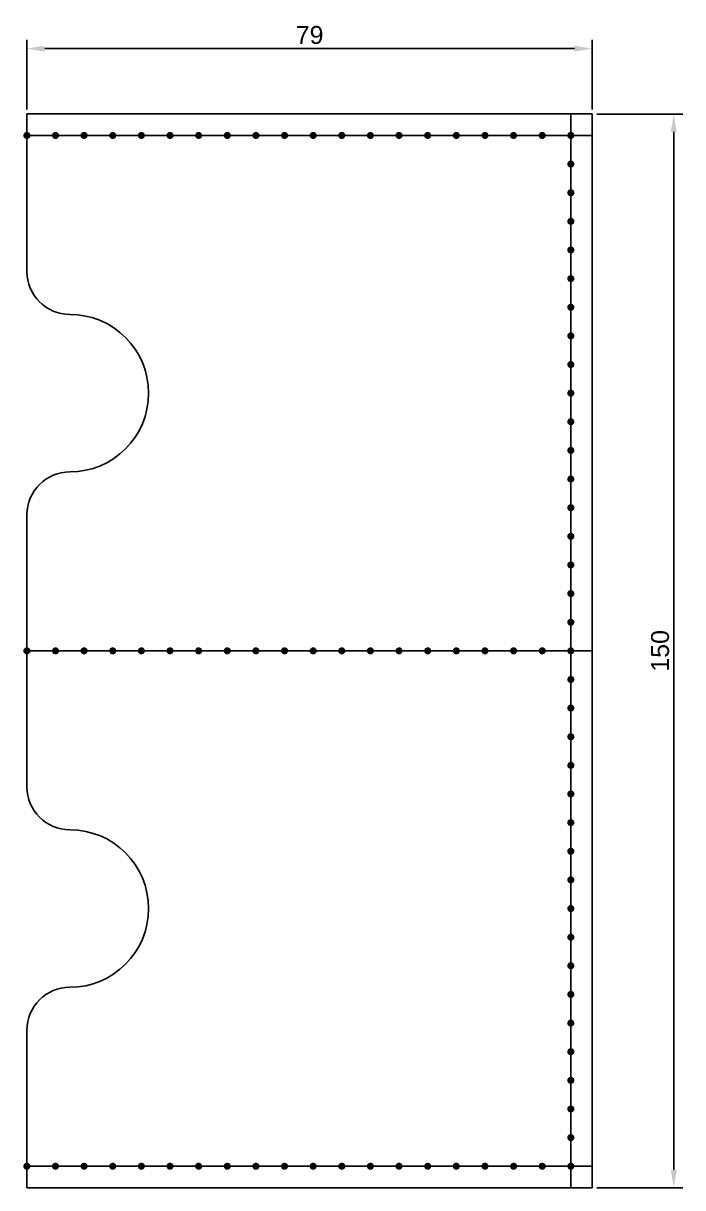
# Model space of a CAD drawing. Header units: millimetres. Extents: x 1335 to 6986, y 304 to 1543.
# Drawn here: x 1790.6 to 1882.7, y 811.9 to 974.6 of the extents above; entities that cross this region are included whole.
import ezdxf

# ---------------------------------------------------------------- set-up
doc = ezdxf.new("R2010")
doc.units = ezdxf.units.MM
doc.styles.get("Standard").update_dxf_attribs({"font": 'arial.ttf'})
doc.dimstyles.new('ISO-25', dxfattribs={"dimtxt": 2.5, "dimasz": 2.5, "dimexe": 1.25, "dimexo": 0.625, "dimtad": 1, "dimtxsty": 'Standard', "dimcen": 2.5, "dimadec": 0, "dimazin": 0, "dimtfac": 1, "dimtmove": 0, "dimatfit": 3, "dimfxl": 1, "dimarcsym": 0})

# ---------------------------------------------------------------- blocks, each defined once
blk = doc.blocks.new('*D26')
at = {"color": 0, "lineweight": -2, "transparency": 16777216}
for p, q in [((1791.1, 962.57), (1791.1, 972.32)), ((1870.1, 962.57), (1870.1, 972.32)), ((1793.6, 971.07), (1867.6, 971.07))]:
    blk.add_line(p, q, dxfattribs=at)
at = {"color": 0, "transparency": 16777216}
for points in [[(1793.6, 971.49), (1793.6, 970.66), (1791.1, 971.07)], [(1867.6, 971.49), (1867.6, 970.66), (1870.1, 971.07)]]:
    blk.add_solid(points, dxfattribs=at)
at = {"layer": 'Defpoints', "color": 0, "transparency": 16777216}
for p in [(1870.1, 971.07), (1791.1, 961.94), (1870.1, 961.94)]:
    blk.add_point(p, dxfattribs=at)
at = {"color": 0, "transparency": 16777216, "insert": (1830.6, 972.97), "char_height": 2.5, "attachment_point": 5}
blk.add_mtext('79', dxfattribs=at)
blk = doc.blocks.new('*D27')
at = {"color": 0, "lineweight": -2, "transparency": 16777216}
for p, q in [((1870.72, 961.94), (1882.73, 961.94)), ((1881.48, 814.44), (1881.48, 959.44)), ((1870.72, 811.94), (1882.73, 811.94))]:
    blk.add_line(p, q, dxfattribs=at)
at = {"color": 0, "transparency": 16777216}
for points in [[(1881.06, 959.44), (1881.9, 959.44), (1881.48, 961.94)], [(1881.06, 814.44), (1881.9, 814.44), (1881.48, 811.94)]]:
    blk.add_solid(points, dxfattribs=at)
at = {"layer": 'Defpoints', "color": 0, "transparency": 16777216}
for p in [(1870.1, 961.94), (1881.48, 961.94), (1870.1, 811.94)]:
    blk.add_point(p, dxfattribs=at)
at = {"color": 0, "transparency": 16777216, "insert": (1879.58, 886.94), "char_height": 2.5, "attachment_point": 5, "rotation": 90}
blk.add_mtext('150', dxfattribs=at)

msp = doc.modelspace()

# ---------------------------------------------------------------- hatches: boundary and pattern name
h = msp.add_hatch(color=256)
h.dxf.hatch_style = 1
h.paths.add_polyline_path([(1791.598, 958.944, 1), (1790.598, 958.944, 1)])
h = msp.add_hatch(color=256)
h.dxf.hatch_style = 1
h.paths.add_polyline_path([(1795.598, 958.944, 1), (1794.598, 958.944, 1)])
h = msp.add_hatch(color=256)
h.dxf.hatch_style = 1
h.paths.add_polyline_path([(1799.598, 958.944, 1), (1798.598, 958.944, 1)])
h = msp.add_hatch(color=256)
h.dxf.hatch_style = 1
h.paths.add_polyline_path([(1803.598, 958.944, 1), (1802.598, 958.944, 1)])
h = msp.add_hatch(color=256)
h.dxf.hatch_style = 1
h.paths.add_polyline_path([(1807.598, 958.944, 1), (1806.598, 958.944, 1)])
h = msp.add_hatch(color=256)
h.dxf.hatch_style = 1
h.paths.add_polyline_path([(1811.598, 958.944, 1), (1810.598, 958.944, 1)])
h = msp.add_hatch(color=256)
h.dxf.hatch_style = 1
h.paths.add_polyline_path([(1815.598, 958.944, 1), (1814.598, 958.944, 1)])
h = msp.add_hatch(color=256)
h.dxf.hatch_style = 1
h.paths.add_polyline_path([(1819.598, 958.944, 1), (1818.598, 958.944, 1)])
h = msp.add_hatch(color=256)
h.dxf.hatch_style = 1
h.paths.add_polyline_path([(1823.598, 958.944, 1), (1822.598, 958.944, 1)])
h = msp.add_hatch(color=256)
h.dxf.hatch_style = 1
h.paths.add_polyline_path([(1827.598, 958.944, 1), (1826.598, 958.944, 1)])
h = msp.add_hatch(color=256)
h.dxf.hatch_style = 1
h.paths.add_polyline_path([(1831.598, 958.944, 1), (1830.598, 958.944, 1)])
h = msp.add_hatch(color=256)
h.dxf.hatch_style = 1
h.paths.add_polyline_path([(1835.598, 958.944, 1), (1834.598, 958.944, 1)])
h = msp.add_hatch(color=256)
h.dxf.hatch_style = 1
h.paths.add_polyline_path([(1839.598, 958.944, 1), (1838.598, 958.944, 1)])
h = msp.add_hatch(color=256)
h.dxf.hatch_style = 1
h.paths.add_polyline_path([(1843.598, 958.944, 1), (1842.598, 958.944, 1)])
h = msp.add_hatch(color=256)
h.dxf.hatch_style = 1
h.paths.add_polyline_path([(1847.598, 958.944, 1), (1846.598, 958.944, 1)])
h = msp.add_hatch(color=256)
h.dxf.hatch_style = 1
h.paths.add_polyline_path([(1851.598, 958.944, 1), (1850.598, 958.944, 1)])
h = msp.add_hatch(color=256)
h.dxf.hatch_style = 1
h.paths.add_polyline_path([(1855.598, 958.944, 1), (1854.598, 958.944, 1)])
h = msp.add_hatch(color=256)
h.dxf.hatch_style = 1
h.paths.add_polyline_path([(1859.598, 958.944, 1), (1858.598, 958.944, 1)])
h = msp.add_hatch(color=256)
h.dxf.hatch_style = 1
h.paths.add_polyline_path([(1863.598, 958.944, 1), (1862.598, 958.944, 1)])
h = msp.add_hatch(color=256)
h.dxf.hatch_style = 1
h.paths.add_polyline_path([(1867.598, 958.944, 1), (1866.598, 958.944, 1)])
h = msp.add_hatch(color=256)
h.dxf.hatch_style = 1
h.paths.add_polyline_path([(1867.598, 954.944, 1), (1866.598, 954.944, 1)])
h = msp.add_hatch(color=256)
h.dxf.hatch_style = 1
h.paths.add_polyline_path([(1867.598, 950.944, 1), (1866.598, 950.944, 1)])
h = msp.add_hatch(color=256)
h.dxf.hatch_style = 1
h.paths.add_polyline_path([(1867.598, 946.944, 1), (1866.598, 946.944, 1)])
h = msp.add_hatch(color=256)
h.dxf.hatch_style = 1
h.paths.add_polyline_path([(1867.598, 942.944, 1), (1866.598, 942.944, 1)])
h = msp.add_hatch(color=256)
h.dxf.hatch_style = 1
h.paths.add_polyline_path([(1867.598, 938.944, 1), (1866.598, 938.944, 1)])
h = msp.add_hatch(color=256)
h.dxf.hatch_style = 1
h.paths.add_polyline_path([(1867.598, 934.944, 1), (1866.598, 934.944, 1)])
h = msp.add_hatch(color=256)
h.dxf.hatch_style = 1
h.paths.add_polyline_path([(1867.598, 930.944, 1), (1866.598, 930.944, 1)])
h = msp.add_hatch(color=256)
h.dxf.hatch_style = 1
h.paths.add_polyline_path([(1867.598, 926.944, 1), (1866.598, 926.944, 1)])
h = msp.add_hatch(color=256)
h.dxf.hatch_style = 1
h.paths.add_polyline_path([(1867.598, 922.944, 1), (1866.598, 922.944, 1)])
h = msp.add_hatch(color=256)
h.dxf.hatch_style = 1
h.paths.add_polyline_path([(1867.598, 918.944, 1), (1866.598, 918.944, 1)])
h = msp.add_hatch(color=256)
h.dxf.hatch_style = 1
h.paths.add_polyline_path([(1867.598, 914.944, 1), (1866.598, 914.944, 1)])
h = msp.add_hatch(color=256)
h.dxf.hatch_style = 1
h.paths.add_polyline_path([(1867.598, 910.944, 1), (1866.598, 910.944, 1)])
h = msp.add_hatch(color=256)
h.dxf.hatch_style = 1
h.paths.add_polyline_path([(1867.598, 906.944, 1), (1866.598, 906.944, 1)])
h = msp.add_hatch(color=256)
h.dxf.hatch_style = 1
h.paths.add_polyline_path([(1867.598, 902.944, 1), (1866.598, 902.944, 1)])
h = msp.add_hatch(color=256)
h.dxf.hatch_style = 1
h.paths.add_polyline_path([(1867.598, 898.944, 1), (1866.598, 898.944, 1)])
h = msp.add_hatch(color=256)
h.dxf.hatch_style = 1
h.paths.add_polyline_path([(1867.598, 894.944, 1), (1866.598, 894.944, 1)])
h = msp.add_hatch(color=256)
h.dxf.hatch_style = 1
h.paths.add_polyline_path([(1867.598, 890.944, 1), (1866.598, 890.944, 1)])
h = msp.add_hatch(color=256)
h.dxf.hatch_style = 1
h.paths.add_polyline_path([(1791.598, 886.944, 1), (1790.598, 886.944, 1)])
h = msp.add_hatch(color=256)
h.dxf.hatch_style = 1
h.paths.add_polyline_path([(1795.598, 886.944, 1), (1794.598, 886.944, 1)])
h = msp.add_hatch(color=256)
h.dxf.hatch_style = 1
h.paths.add_polyline_path([(1799.598, 886.944, 1), (1798.598, 886.944, 1)])
h = msp.add_hatch(color=256)
h.dxf.hatch_style = 1
h.paths.add_polyline_path([(1803.598, 886.944, 1), (1802.598, 886.944, 1)])
h = msp.add_hatch(color=256)
h.dxf.hatch_style = 1
h.paths.add_polyline_path([(1807.598, 886.944, 1), (1806.598, 886.944, 1)])
h = msp.add_hatch(color=256)
h.dxf.hatch_style = 1
h.paths.add_polyline_path([(1811.598, 886.944, 1), (1810.598, 886.944, 1)])
h = msp.add_hatch(color=256)
h.dxf.hatch_style = 1
h.paths.add_polyline_path([(1815.598, 886.944, 1), (1814.598, 886.944, 1)])
h = msp.add_hatch(color=256)
h.dxf.hatch_style = 1
h.paths.add_polyline_path([(1819.598, 886.944, 1), (1818.598, 886.944, 1)])
h = msp.add_hatch(color=256)
h.dxf.hatch_style = 1
h.paths.add_polyline_path([(1823.598, 886.944, 1), (1822.598, 886.944, 1)])
h = msp.add_hatch(color=256)
h.dxf.hatch_style = 1
h.paths.add_polyline_path([(1827.598, 886.944, 1), (1826.598, 886.944, 1)])
h = msp.add_hatch(color=256)
h.dxf.hatch_style = 1
h.paths.add_polyline_path([(1831.598, 886.944, 1), (1830.598, 886.944, 1)])
h = msp.add_hatch(color=256)
h.dxf.hatch_style = 1
h.paths.add_polyline_path([(1835.598, 886.944, 1), (1834.598, 886.944, 1)])
h = msp.add_hatch(color=256)
h.dxf.hatch_style = 1
h.paths.add_polyline_path([(1839.598, 886.944, 1), (1838.598, 886.944, 1)])
h = msp.add_hatch(color=256)
h.dxf.hatch_style = 1
h.paths.add_polyline_path([(1843.598, 886.944, 1), (1842.598, 886.944, 1)])
h = msp.add_hatch(color=256)
h.dxf.hatch_style = 1
h.paths.add_polyline_path([(1847.598, 886.944, 1), (1846.598, 886.944, 1)])
h = msp.add_hatch(color=256)
h.dxf.hatch_style = 1
h.paths.add_polyline_path([(1851.598, 886.944, 1), (1850.598, 886.944, 1)])
h = msp.add_hatch(color=256)
h.dxf.hatch_style = 1
h.paths.add_polyline_path([(1855.598, 886.944, 1), (1854.598, 886.944, 1)])
h = msp.add_hatch(color=256)
h.dxf.hatch_style = 1
h.paths.add_polyline_path([(1859.598, 886.944, 1), (1858.598, 886.944, 1)])
h = msp.add_hatch(color=256)
h.dxf.hatch_style = 1
h.paths.add_polyline_path([(1863.598, 886.944, 1), (1862.598, 886.944, 1)])
h = msp.add_hatch(color=256)
h.dxf.hatch_style = 1
h.paths.add_polyline_path([(1867.598, 886.944, 1), (1866.598, 886.944, 1)])
h = msp.add_hatch(color=256)
h.dxf.hatch_style = 1
h.paths.add_polyline_path([(1867.598, 882.944, 1), (1866.598, 882.944, 1)])
h = msp.add_hatch(color=256)
h.dxf.hatch_style = 1
h.paths.add_polyline_path([(1867.598, 878.944, 1), (1866.598, 878.944, 1)])
h = msp.add_hatch(color=256)
h.dxf.hatch_style = 1
h.paths.add_polyline_path([(1867.598, 874.944, 1), (1866.598, 874.944, 1)])
h = msp.add_hatch(color=256)
h.dxf.hatch_style = 1
h.paths.add_polyline_path([(1867.598, 870.944, 1), (1866.598, 870.944, 1)])
h = msp.add_hatch(color=256)
h.dxf.hatch_style = 1
h.paths.add_polyline_path([(1867.598, 866.944, 1), (1866.598, 866.944, 1)])
h = msp.add_hatch(color=256)
h.dxf.hatch_style = 1
h.paths.add_polyline_path([(1867.598, 862.944, 1), (1866.598, 862.944, 1)])
h = msp.add_hatch(color=256)
h.dxf.hatch_style = 1
h.paths.add_polyline_path([(1867.598, 858.944, 1), (1866.598, 858.944, 1)])
h = msp.add_hatch(color=256)
h.dxf.hatch_style = 1
h.paths.add_polyline_path([(1867.598, 854.944, 1), (1866.598, 854.944, 1)])
h = msp.add_hatch(color=256)
h.dxf.hatch_style = 1
h.paths.add_polyline_path([(1867.598, 850.944, 1), (1866.598, 850.944, 1)])
h = msp.add_hatch(color=256)
h.dxf.hatch_style = 1
h.paths.add_polyline_path([(1867.598, 846.944, 1), (1866.598, 846.944, 1)])
h = msp.add_hatch(color=256)
h.dxf.hatch_style = 1
h.paths.add_polyline_path([(1867.598, 842.944, 1), (1866.598, 842.944, 1)])
h = msp.add_hatch(color=256)
h.dxf.hatch_style = 1
h.paths.add_polyline_path([(1867.598, 838.944, 1), (1866.598, 838.944, 1)])
h = msp.add_hatch(color=256)
h.dxf.hatch_style = 1
h.paths.add_polyline_path([(1867.598, 834.944, 1), (1866.598, 834.944, 1)])
h = msp.add_hatch(color=256)
h.dxf.hatch_style = 1
h.paths.add_polyline_path([(1867.598, 830.944, 1), (1866.598, 830.944, 1)])
h = msp.add_hatch(color=256)
h.dxf.hatch_style = 1
h.paths.add_polyline_path([(1867.598, 826.944, 1), (1866.598, 826.944, 1)])
h = msp.add_hatch(color=256)
h.dxf.hatch_style = 1
h.paths.add_polyline_path([(1867.598, 822.944, 1), (1866.598, 822.944, 1)])
h = msp.add_hatch(color=256)
h.dxf.hatch_style = 1
h.paths.add_polyline_path([(1867.598, 818.944, 1), (1866.598, 818.944, 1)])
h = msp.add_hatch(color=256)
h.dxf.hatch_style = 1
h.paths.add_polyline_path([(1791.598, 814.944, 1), (1790.598, 814.944, 1)])
h = msp.add_hatch(color=256)
h.dxf.hatch_style = 1
h.paths.add_polyline_path([(1795.598, 814.944, 1), (1794.598, 814.944, 1)])
h = msp.add_hatch(color=256)
h.dxf.hatch_style = 1
h.paths.add_polyline_path([(1799.598, 814.944, 1), (1798.598, 814.944, 1)])
h = msp.add_hatch(color=256)
h.dxf.hatch_style = 1
h.paths.add_polyline_path([(1803.598, 814.944, 1), (1802.598, 814.944, 1)])
h = msp.add_hatch(color=256)
h.dxf.hatch_style = 1
h.paths.add_polyline_path([(1807.598, 814.944, 1), (1806.598, 814.944, 1)])
h = msp.add_hatch(color=256)
h.dxf.hatch_style = 1
h.paths.add_polyline_path([(1811.598, 814.944, 1), (1810.598, 814.944, 1)])
h = msp.add_hatch(color=256)
h.dxf.hatch_style = 1
h.paths.add_polyline_path([(1815.598, 814.944, 1), (1814.598, 814.944, 1)])
h = msp.add_hatch(color=256)
h.dxf.hatch_style = 1
h.paths.add_polyline_path([(1819.598, 814.944, 1), (1818.598, 814.944, 1)])
h = msp.add_hatch(color=256)
h.dxf.hatch_style = 1
h.paths.add_polyline_path([(1823.598, 814.944, 1), (1822.598, 814.944, 1)])
h = msp.add_hatch(color=256)
h.dxf.hatch_style = 1
h.paths.add_polyline_path([(1827.598, 814.944, 1), (1826.598, 814.944, 1)])
h = msp.add_hatch(color=256)
h.dxf.hatch_style = 1
h.paths.add_polyline_path([(1831.598, 814.944, 1), (1830.598, 814.944, 1)])
h = msp.add_hatch(color=256)
h.dxf.hatch_style = 1
h.paths.add_polyline_path([(1835.598, 814.944, 1), (1834.598, 814.944, 1)])
h = msp.add_hatch(color=256)
h.dxf.hatch_style = 1
h.paths.add_polyline_path([(1839.598, 814.944, 1), (1838.598, 814.944, 1)])
h = msp.add_hatch(color=256)
h.dxf.hatch_style = 1
h.paths.add_polyline_path([(1843.598, 814.944, 1), (1842.598, 814.944, 1)])
h = msp.add_hatch(color=256)
h.dxf.hatch_style = 1
h.paths.add_polyline_path([(1847.598, 814.944, 1), (1846.598, 814.944, 1)])
h = msp.add_hatch(color=256)
h.dxf.hatch_style = 1
h.paths.add_polyline_path([(1851.598, 814.944, 1), (1850.598, 814.944, 1)])
h = msp.add_hatch(color=256)
h.dxf.hatch_style = 1
h.paths.add_polyline_path([(1855.598, 814.944, 1), (1854.598, 814.944, 1)])
h = msp.add_hatch(color=256)
h.dxf.hatch_style = 1
h.paths.add_polyline_path([(1859.598, 814.944, 1), (1858.598, 814.944, 1)])
h = msp.add_hatch(color=256)
h.dxf.hatch_style = 1
h.paths.add_polyline_path([(1863.598, 814.944, 1), (1862.598, 814.944, 1)])
h = msp.add_hatch(color=256)
h.dxf.hatch_style = 1
h.paths.add_polyline_path([(1867.598, 814.944, 1), (1866.598, 814.944, 1)])

# ---------------------------------------------------------------- linework, layer by layer
for p, q in [((1870.098, 961.944), (1791.098, 961.944)), ((1791.098, 961.944), (1791.098, 958.944)), ((1791.098, 939.944), (1791.098, 961.944)), ((1870.098, 961.944), (1867.098, 961.944)), ((1867.098, 961.944), (1867.098, 811.944)), ((1870.098, 811.944), (1870.098, 961.944)), ((1870.098, 958.944), (1870.098, 961.944)), ((1791.098, 958.944), (1870.098, 958.944)), ((1791.098, 886.944), (1791.098, 905.944)), ((1870.098, 886.944), (1791.098, 886.944)), ((1791.098, 867.944), (1791.098, 886.944)), ((1870.098, 811.944), (1870.098, 886.944)), ((1791.098, 811.944), (1791.098, 833.944)), ((1870.098, 814.944), (1791.098, 814.944)), ((1870.098, 811.944), (1870.098, 814.944)), ((1791.098, 811.944), (1870.098, 811.944)), ((1867.098, 811.944), (1870.098, 811.944))]:
    msp.add_line(p, q)
for centre, radius, start, end in [((1797.098, 939.944), 6, 180, 270), ((1797.098, 922.944), 11, 270, 90), ((1797.098, 905.944), 6, 90, 180), ((1797.098, 867.944), 6, 180, 270), ((1797.098, 850.944), 11, 270, 90), ((1797.098, 833.944), 6, 90, 180)]:
    msp.add_arc(centre, radius, start, end)

# ---------------------------------------------------------------- dimensions: what is measured, and where the dimension line sits
at = {"color": 3}
dim = msp.add_linear_dim(base=(1870.098, 971.072), p1=(1791.098, 961.944), p2=(1870.098, 961.944), dimstyle='ISO-25', dxfattribs=at)
dim.commit()
dim.dimension.update_dxf_attribs({"geometry": '*D26', "text_midpoint": (1830.598, 972.974)})
dim = msp.add_linear_dim(base=(1881.479, 961.944), p1=(1870.098, 811.944), p2=(1870.098, 961.944), angle=90, dimstyle='ISO-25', dxfattribs=at)
dim.commit()
dim.dimension.update_dxf_attribs({"geometry": '*D27', "text_midpoint": (1879.577, 886.944)})

doc.saveas('drawing.dxf')
